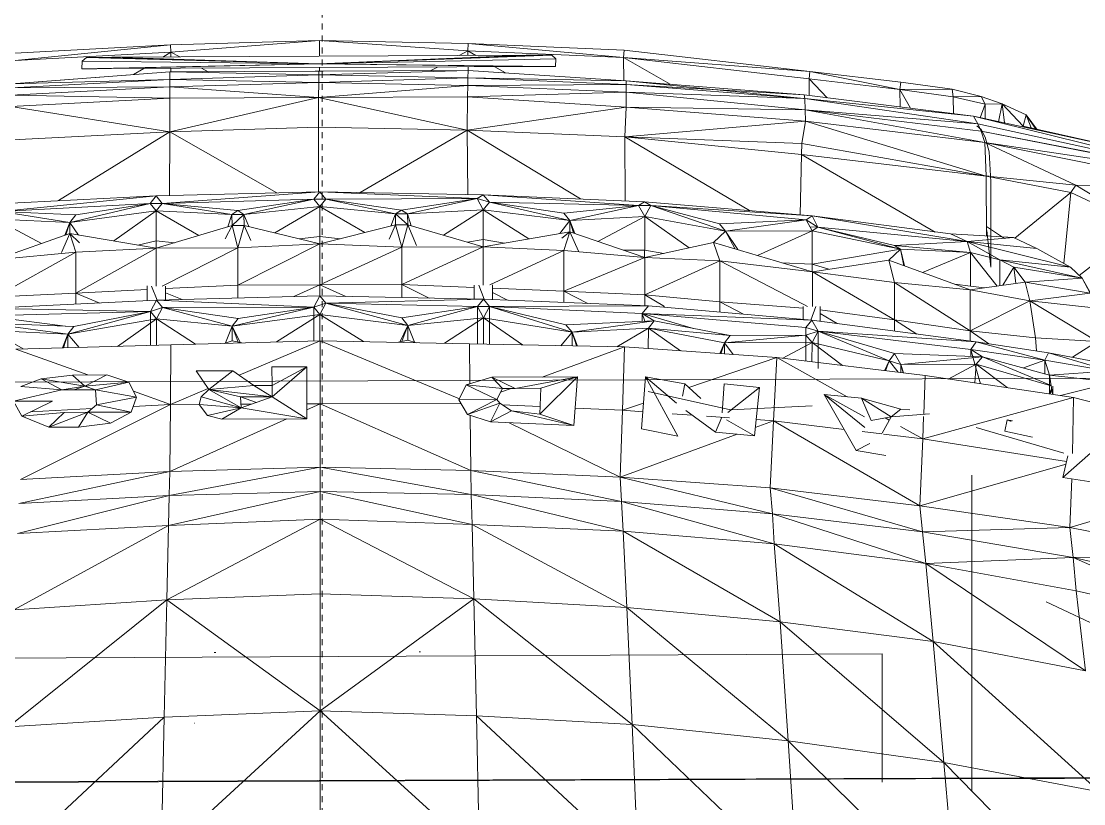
# Model space of a CAD drawing. Header units: inches. Extents: x -4450 to -273, y 9564 to 12971.
# Drawn here: x -4172.84 to -4150.84, y 11206.46 to 11222.66 of the extents above; entities that cross this region are included whole.
import ezdxf

# ---------------------------------------------------------------- set-up
doc = ezdxf.new("R2010")
doc.units = ezdxf.units.IN
doc.header["$MEASUREMENT"] = 0
doc.linetypes.add('Aligning Line 1_8_', pattern=[0.25, 0.125, -0.125])
for name, color, linetype, lineweight in [('0-1', 7, 'Continuous', 5), ('0-3', 7, 'Continuous', 9), ('A-GENM', 5, 'Continuous', 9), ('G-ANNO-SYMB-2', 147, 'Aligning Line 1_8_', 9)]:
    doc.layers.add(name, color=color, linetype=linetype, lineweight=lineweight)

# ---------------------------------------------------------------- blocks, each defined once
blk = doc.blocks.new('Land_Rover_Evoque_-_SUV_Car_Vehicle_Automobile_13067 - Land Rover EVOQUE_dwg-V9-FLOOR PLAN - ROOF')
at = {"layer": 'A-GENM'}
for p, q in [((-0.07666, 2.589), (-0.15858, 2.58469)), ((-0.07666, 2.589), (-0.15833, 2.58076)), ((-0.07666, 2.589), (0.00157, 2.59135)), ((-0.07666, 2.589), (-0.07653, 2.58509)), ((0.00157, 2.59135), (-0.07653, 2.58509)), ((0.00157, 2.59135), (0.07983, 2.5898)), ((0.00157, 2.59135), (0.00157, 2.58301)), ((0.00157, 2.59135), (0.07968, 2.58585)), ((0.07983, 2.5898), (0.07968, 2.58585)), ((0.07983, 2.5898), (0.16174, 2.58627)), ((0.07983, 2.5898), (0.1615, 2.58237)), ((0.16174, 2.58627), (0.1615, 2.58237)), ((0.16174, 2.58627), (0.25932, 2.57505)), ((-0.15833, 2.58076), (-0.07653, 2.58509)), ((-0.12089, 2.5824), (-0.1231, 2.58043)), ((-0.11524, 2.58242), (-0.12089, 2.5824)), ((0.0013, 2.57903), (-0.12089, 2.5824)), ((0.0013, 2.57903), (-0.12089, 2.5824)), ((-0.10751, 2.58246), (-0.11524, 2.58242)), ((0.0013, 2.57903), (-0.11524, 2.58242)), ((0.0013, 2.57903), (-0.11524, 2.58242)), ((0.11033, 2.58356), (-0.10751, 2.58246)), ((0.0013, 2.57903), (-0.10751, 2.58246)), ((0.0013, 2.57903), (-0.10751, 2.58246)), ((-0.0807, 2.58259), (-0.07653, 2.58509)), ((-0.07653, 2.58509), (-0.07654, 2.58261)), ((-0.07653, 2.58509), (-0.07181, 2.58264)), ((0.12369, 2.58361), (0.0013, 2.57903)), ((0.12369, 2.58361), (0.0013, 2.57903)), ((0.11807, 2.5836), (0.0013, 2.57903)), ((0.11807, 2.5836), (0.0013, 2.57903)), ((0.0013, 2.57903), (0.11033, 2.58356)), ((0.0013, 2.57903), (0.11033, 2.58356)), ((0.0013, 2.57903), (0.12589, 2.58166)), ((0.0013, 2.57903), (0.12589, 2.58166)), ((0.07502, 2.58338), (0.07968, 2.58585)), ((0.07968, 2.58585), (0.07969, 2.5834)), ((0.07968, 2.58585), (0.0838, 2.58342)), ((0.07968, 2.58585), (0.1615, 2.58237)), ((0.11807, 2.5836), (0.11033, 2.58356)), ((0.12369, 2.58361), (0.11807, 2.5836)), ((0.12369, 2.58361), (0.12589, 2.58166)), ((0.12589, 2.58166), (0.12573, 2.57766)), ((0.25932, 2.57505), (0.1615, 2.58237)), ((0.16161, 2.57019), (0.1615, 2.58237)), ((0.1615, 2.58237), (0.186, 2.56826)), ((0.1615, 2.58237), (0.25907, 2.57112)), ((-0.1231, 2.58043), (-0.12327, 2.57643)), ((0.0013, 2.57903), (-0.12327, 2.57643)), ((0.0013, 2.57903), (-0.12327, 2.57643)), ((-0.12327, 2.57643), (-0.12108, 2.57642)), ((0.0013, 2.57903), (-0.1231, 2.58043)), ((0.0013, 2.57903), (-0.1231, 2.58043)), ((0.0013, 2.57903), (-0.12108, 2.57642)), ((0.0013, 2.57903), (-0.12108, 2.57642)), ((-0.12108, 2.57642), (-0.11544, 2.57646)), ((0.0013, 2.57903), (-0.11544, 2.57646)), ((0.0013, 2.57903), (-0.11544, 2.57646)), ((-0.11544, 2.57646), (-0.10771, 2.57649)), ((0.0013, 2.57903), (-0.10771, 2.57649)), ((0.0013, 2.57903), (-0.10771, 2.57649)), ((-0.10771, 2.57649), (0.11012, 2.57756)), ((-0.09612, 2.57334), (-0.09074, 2.57657)), ((-0.07701, 2.57478), (0.00141, 2.57519)), ((-0.07701, 2.57478), (0.00134, 2.57514)), ((-0.07657, 2.57664), (-0.07657, 2.57479)), ((-0.06044, 2.57672), (-0.05693, 2.57489)), ((-0.00074, 2.57513), (0.00141, 2.57519)), ((0.07971, 2.57553), (0.00128, 2.57318)), ((0.00134, 2.57514), (0.00128, 2.57318)), ((0.0013, 2.57903), (0.11012, 2.57756)), ((0.0013, 2.57903), (0.11012, 2.57756)), ((0.0013, 2.57903), (0.11786, 2.57759)), ((0.0013, 2.57903), (0.11786, 2.57759)), ((0.0013, 2.57903), (0.12351, 2.57764)), ((0.0013, 2.57903), (0.12351, 2.57764)), ((0.00134, 2.57514), (0.07971, 2.57553)), ((0.07971, 2.57553), (0.00141, 2.57519)), ((0.00141, 2.57519), (0.00358, 2.57515)), ((0.00158, 2.57703), (0.00158, 2.57519)), ((0.06008, 2.57545), (0.06362, 2.57733)), ((0.07971, 2.57553), (0.07965, 2.57161)), ((0.07971, 2.57553), (0.16279, 2.57014)), ((0.07971, 2.57553), (0.16285, 2.57008)), ((0.07972, 2.57741), (0.07973, 2.57553)), ((0.09388, 2.57748), (0.09936, 2.57426)), ((0.11012, 2.57756), (0.11786, 2.57759)), ((0.11786, 2.57759), (0.12351, 2.57764)), ((0.12351, 2.57769), (0.12573, 2.57766)), ((0.12351, 2.57769), (0.12573, 2.57766)), ((0.12351, 2.57764), (0.12573, 2.57766)), ((0.25932, 2.57505), (0.25907, 2.57112)), ((0.25932, 2.57505), (0.30719, 2.5694)), ((0.25932, 2.57505), (0.30671, 2.5655)), ((-0.16033, 2.5665), (-0.07707, 2.57081)), ((-0.07701, 2.57478), (-0.16017, 2.5685)), ((-0.16017, 2.5685), (-0.07707, 2.57081)), ((-0.07701, 2.57478), (-0.15998, 2.56853)), ((-0.07707, 2.57081), (-0.07712, 2.56689)), ((-0.07701, 2.57478), (-0.07707, 2.57081)), ((-0.07707, 2.57081), (0.00128, 2.57318)), ((-0.07707, 2.57081), (0.00123, 2.56921)), ((-0.07701, 2.57478), (0.00128, 2.57318)), ((0.00128, 2.57318), (0.00123, 2.56921)), ((0.07965, 2.57161), (0.00123, 2.56921)), ((0.00128, 2.57318), (0.07965, 2.57161)), ((0.07965, 2.57161), (0.07959, 2.56763)), ((0.07965, 2.57161), (0.16285, 2.57008)), ((0.07965, 2.57161), (0.16292, 2.56809)), ((0.16279, 2.57014), (0.16021, 2.57025)), ((0.2562, 2.56081), (0.16279, 2.57014)), ((0.16285, 2.57008), (0.16279, 2.57014)), ((0.16285, 2.57008), (0.25637, 2.56273)), ((0.16285, 2.57008), (0.2562, 2.56081)), ((0.16285, 2.57008), (0.16292, 2.56809)), ((0.25907, 2.56239), (0.25907, 2.57112)), ((0.25907, 2.57112), (0.26851, 2.56119)), ((0.25907, 2.57112), (0.30671, 2.5655)), ((-0.1604, 2.56254), (-0.07712, 2.56689)), ((-0.16033, 2.5665), (-0.07712, 2.56689)), ((-0.07712, 2.56689), (0.00123, 2.56921)), ((-0.07712, 2.56097), (-0.07712, 2.56689)), ((0.00117, 2.56135), (-0.07712, 2.56689)), ((0.00117, 2.56135), (0.00123, 2.56921)), ((0.00117, 2.56135), (0.07959, 2.56763)), ((0.00123, 2.56921), (0.07959, 2.56763)), ((0.07948, 2.56174), (0.07959, 2.56763)), ((0.07948, 2.56174), (0.16285, 2.56414)), ((0.16292, 2.56809), (0.07959, 2.56763)), ((0.07959, 2.56763), (0.16285, 2.56414)), ((0.1628, 2.55628), (0.16285, 2.56414)), ((0.16292, 2.56809), (0.16285, 2.56414)), ((0.25681, 2.56073), (0.16285, 2.56414)), ((0.16285, 2.56414), (0.25701, 2.55486)), ((0.16292, 2.56809), (0.25637, 2.56273)), ((0.16292, 2.56809), (0.25581, 2.56081)), ((0.30719, 2.5694), (0.30671, 2.5655)), ((0.33419, 2.56566), (0.30671, 2.5655)), ((0.30681, 2.55635), (0.30671, 2.5655)), ((0.30671, 2.5655), (0.31234, 2.55565)), ((0.30671, 2.5655), (0.33468, 2.56172)), ((0.30719, 2.5694), (0.33419, 2.56566)), ((0.33419, 2.56566), (0.34941, 2.56179)), ((0.33419, 2.56566), (0.33468, 2.56172)), ((-0.16057, 2.55665), (-0.07712, 2.56097)), ((-0.07712, 2.56097), (-0.1604, 2.56254)), ((-0.07712, 2.56097), (0.00117, 2.56135)), ((-0.07712, 2.56097), (-0.07702, 2.54336)), ((0.00117, 2.56135), (-0.07702, 2.54336)), ((0.00117, 2.56135), (0.00116, 2.54569)), ((0.00117, 2.56135), (0.07948, 2.56174)), ((0.00117, 2.56135), (0.07933, 2.54413)), ((0.07948, 2.56174), (0.07933, 2.54413)), ((0.07948, 2.56174), (0.1628, 2.55628)), ((0.25637, 2.56273), (0.3455, 2.55145)), ((0.25637, 2.56273), (0.25681, 2.56073)), ((0.25681, 2.56073), (0.25701, 2.55486)), ((0.25681, 2.56073), (0.3455, 2.55145)), ((0.25681, 2.56073), (0.34764, 2.54751)), ((0.34941, 2.56179), (0.33468, 2.56172)), ((0.33488, 2.55279), (0.33468, 2.56172)), ((0.33468, 2.56172), (0.35162, 2.55789)), ((0.34941, 2.56179), (0.36049, 2.55798)), ((0.34941, 2.56179), (0.35162, 2.55789)), ((-0.16057, 2.55665), (-0.07702, 2.54336)), ((0.1628, 2.55628), (0.07933, 2.54413)), ((0.1628, 2.55628), (0.16218, 2.54067)), ((0.1628, 2.55628), (0.25719, 2.54894)), ((0.1628, 2.55628), (0.25701, 2.55486)), ((0.25719, 2.54894), (0.25701, 2.55486)), ((0.35146, 2.53769), (0.25701, 2.55486)), ((0.25701, 2.55486), (0.34764, 2.54751)), ((0.25701, 2.55486), (0.34955, 2.54358)), ((0.34896, 2.55071), (0.35162, 2.55789)), ((0.35162, 2.55789), (0.3515, 2.55016)), ((0.36049, 2.55798), (0.35162, 2.55789)), ((0.36049, 2.55798), (0.35859, 2.54863)), ((0.37305, 2.55218), (0.36049, 2.55798)), ((0.36049, 2.55798), (0.37157, 2.5463)), ((0.36049, 2.55798), (0.36176, 2.54795)), ((0.25719, 2.54894), (0.16218, 2.54067)), ((0.25719, 2.54894), (0.2552, 2.53718)), ((0.25719, 2.54894), (0.35146, 2.53769)), ((0.25719, 2.54894), (0.35217, 2.52006)), ((0.3455, 2.55145), (0.46676, 2.52537)), ((0.3455, 2.55145), (0.34764, 2.54751)), ((0.3455, 2.55145), (0.47494, 2.51953)), ((0.34764, 2.54751), (0.34955, 2.54358)), ((0.34764, 2.54751), (0.47494, 2.51953)), ((0.37305, 2.55218), (0.37157, 2.5463)), ((0.37909, 2.54423), (0.37305, 2.55218)), ((0.37305, 2.55218), (0.37828, 2.54478)), ((0.37305, 2.55218), (0.37581, 2.54534)), ((-0.15985, 2.53905), (-0.07702, 2.54336)), ((-0.13566, 2.50712), (-0.07702, 2.54336)), ((-0.07702, 2.54336), (-0.07726, 2.50976)), ((-0.07702, 2.54336), (0.00116, 2.54569)), ((-0.07702, 2.54336), (-0.02072, 2.51125)), ((0.00117, 2.5118), (0.00116, 2.54569)), ((0.00116, 2.54569), (0.07933, 2.54413)), ((0.023, 2.51143), (0.07933, 2.54413)), ((0.07933, 2.54413), (0.07963, 2.51034)), ((0.07933, 2.54413), (0.13878, 2.50802)), ((0.07933, 2.54413), (0.16218, 2.54067)), ((0.34954, 2.54448), (0.34726, 2.54644)), ((0.35159, 2.54053), (0.34954, 2.54448)), ((0.35146, 2.53769), (0.34955, 2.54358)), ((0.34955, 2.54358), (0.47494, 2.51953)), ((0.34955, 2.54358), (0.47207, 2.51951)), ((0.40898, 2.5378), (0.37157, 2.5463)), ((0.16229, 2.50703), (0.16218, 2.54067)), ((0.16218, 2.54067), (0.22771, 2.5019)), ((0.16218, 2.54067), (0.25496, 2.53132)), ((0.16218, 2.54067), (0.2552, 2.53718)), ((0.25496, 2.53132), (0.2552, 2.53718)), ((0.35217, 2.52006), (0.2552, 2.53718)), ((0.35146, 2.53769), (0.35217, 2.52006)), ((0.35146, 2.53769), (0.48072, 2.51167)), ((0.35146, 2.53769), (0.47207, 2.51951)), ((0.35146, 2.53769), (0.39929, 2.51525)), ((0.35361, 2.5327), (0.35159, 2.54053)), ((0.25429, 2.49963), (0.25496, 2.53132)), ((0.25496, 2.53132), (0.32534, 2.49064)), ((0.25496, 2.53132), (0.35217, 2.52006)), ((0.35462, 2.51703), (0.35361, 2.5327)), ((0.35219, 2.48856), (0.35217, 2.52006)), ((0.35217, 2.52006), (0.35368, 2.51991)), ((0.35217, 2.52006), (0.39658, 2.51133)), ((0.35444, 2.51983), (0.39929, 2.51525)), ((0.35462, 2.51703), (0.35461, 2.47208)), ((0.39929, 2.51525), (0.39658, 2.51133)), ((0.48072, 2.51167), (0.39929, 2.51525)), ((0.43442, 2.49387), (0.39929, 2.51525)), ((-0.08423, 2.50958), (-0.16908, 2.50535)), ((-0.16588, 2.50143), (-0.08423, 2.50958)), ((-0.08739, 2.50563), (-0.08423, 2.50958)), ((-0.08423, 2.50958), (0.00174, 2.51184)), ((-0.08109, 2.50564), (-0.08423, 2.50958)), ((-0.08109, 2.50564), (0.00174, 2.51184)), ((-0.00144, 2.50792), (0.00174, 2.51184)), ((0.00174, 2.51184), (0.08768, 2.51018)), ((0.00174, 2.51184), (0.00494, 2.50793)), ((0.00174, 2.51184), (0.08456, 2.50822)), ((0.00494, 2.50793), (0.08456, 2.50822)), ((0.08456, 2.50822), (0.04481, 2.5022)), ((0.08456, 2.50822), (0.04795, 2.50026)), ((0.08456, 2.50822), (0.08768, 2.51018)), ((0.08456, 2.50822), (0.09091, 2.5063)), ((0.08456, 2.50822), (0.08773, 2.50236)), ((0.08768, 2.51018), (0.17256, 2.50659)), ((0.08768, 2.51018), (0.09091, 2.5063)), ((0.08768, 2.51018), (0.16936, 2.50463)), ((0.36724, 2.48739), (0.39658, 2.51133)), ((0.39299, 2.47408), (0.39658, 2.51133)), ((0.43442, 2.49387), (0.39658, 2.51133)), ((-0.16588, 2.50143), (-0.08739, 2.50563)), ((-0.12964, 2.49571), (-0.08739, 2.50563)), ((-0.12648, 2.49961), (-0.08739, 2.50563)), ((-0.08739, 2.50563), (-0.08109, 2.50564)), ((-0.08739, 2.50563), (-0.0842, 2.50173)), ((-0.0842, 2.50173), (-0.08109, 2.50564)), ((-0.08109, 2.50564), (-0.00144, 2.50792)), ((-0.08109, 2.50564), (-0.04127, 2.5019)), ((-0.08109, 2.50564), (-0.0444, 2.4999)), ((-0.04127, 2.5019), (-0.00144, 2.50792)), ((-0.03811, 2.49992), (-0.00144, 2.50792)), ((-0.03811, 2.49992), (0.00176, 2.50399)), ((0.00176, 2.50399), (-0.02192, 2.49017)), ((-0.00144, 2.50792), (0.00494, 2.50793)), ((-0.00144, 2.50792), (0.00176, 2.50399)), ((0.00176, 2.50399), (0.00175, 2.48836)), ((0.00494, 2.50793), (0.00176, 2.50399)), ((0.04166, 2.50024), (0.00176, 2.50399)), ((0.00176, 2.50399), (0.02548, 2.49034)), ((0.00494, 2.50793), (0.04481, 2.5022)), ((0.00494, 2.50793), (0.04166, 2.50024)), ((0.09091, 2.5063), (0.08773, 2.50236)), ((0.09091, 2.5063), (0.13, 2.50055)), ((0.09091, 2.5063), (0.16936, 2.50463)), ((0.09091, 2.5063), (0.1332, 2.49666)), ((0.16936, 2.50463), (0.13, 2.50055)), ((0.16936, 2.50463), (0.1332, 2.49666)), ((0.16936, 2.50463), (0.17256, 2.50659)), ((0.16936, 2.50463), (0.17575, 2.50464)), ((0.16936, 2.50463), (0.17257, 2.49879)), ((0.17256, 2.50659), (0.26065, 2.49909)), ((0.17256, 2.50659), (0.17575, 2.50464)), ((0.17575, 2.50464), (0.17257, 2.49879)), ((0.17575, 2.50464), (0.21198, 2.495)), ((0.17575, 2.50464), (0.26065, 2.49909)), ((0.17575, 2.50464), (0.25748, 2.49713)), ((0.17575, 2.50464), (0.21504, 2.49108)), ((-0.16905, 2.49752), (-0.12964, 2.49571)), ((-0.16905, 2.49752), (-0.14445, 2.48462)), ((-0.16588, 2.50143), (-0.12648, 2.49961)), ((-0.16588, 2.50143), (-0.12964, 2.49571)), ((-0.12964, 2.49571), (-0.0842, 2.50173)), ((-0.12964, 2.49571), (-0.12648, 2.49961)), ((-0.0842, 2.50173), (-0.10649, 2.48592)), ((-0.0842, 2.50173), (-0.08421, 2.48609)), ((-0.0842, 2.50173), (-0.0444, 2.4999)), ((-0.0842, 2.50173), (-0.06177, 2.48885)), ((-0.0444, 2.4999), (-0.0466, 2.49339)), ((-0.0444, 2.4999), (-0.04127, 2.5019)), ((-0.0444, 2.4999), (-0.03811, 2.49992)), ((-0.0444, 2.4999), (-0.04437, 2.49406)), ((-0.03811, 2.49992), (-0.04437, 2.49406)), ((-0.04127, 2.5019), (-0.03811, 2.49992)), ((-0.03811, 2.49992), (-0.03805, 2.49406)), ((-0.03811, 2.49992), (-0.03556, 2.49346)), ((0.04166, 2.50024), (0.03909, 2.49373)), ((0.04481, 2.5022), (0.04166, 2.50024)), ((0.04795, 2.50026), (0.04166, 2.50024)), ((0.04166, 2.50024), (0.04166, 2.49437)), ((0.04166, 2.50024), (0.04801, 2.49442)), ((0.04795, 2.50026), (0.04481, 2.5022)), ((0.08773, 2.50236), (0.04795, 2.50026)), ((0.04795, 2.50026), (0.04801, 2.49442)), ((0.04795, 2.50026), (0.0499, 2.49386)), ((0.08773, 2.50236), (0.06674, 2.48894)), ((0.08773, 2.50236), (0.0877, 2.48671)), ((0.1332, 2.49666), (0.08773, 2.50236)), ((0.08773, 2.50236), (0.11162, 2.48699)), ((0.1332, 2.49666), (0.13, 2.50055)), ((0.17257, 2.49879), (0.1332, 2.49666)), ((0.17257, 2.49879), (0.14797, 2.48571)), ((0.17257, 2.49879), (0.21504, 2.49108)), ((0.17257, 2.49879), (0.19589, 2.48235)), ((0.17257, 2.49879), (0.17257, 2.48117)), ((0.25748, 2.49713), (0.21198, 2.495)), ((0.25748, 2.49713), (0.21504, 2.49108)), ((0.26065, 2.49909), (0.25748, 2.49713)), ((0.25748, 2.49713), (0.26067, 2.49128)), ((0.25748, 2.49713), (0.2636, 2.49324)), ((0.26065, 2.49909), (0.3333, 2.4896)), ((0.26065, 2.49909), (0.34213, 2.48572)), ((0.26065, 2.49909), (0.2636, 2.49324)), ((-0.12964, 2.49571), (-0.13226, 2.48891)), ((-0.12964, 2.49571), (-0.13167, 2.48912)), ((-0.12964, 2.49571), (-0.12964, 2.48983)), ((-0.12964, 2.49571), (-0.12501, 2.48905)), ((-0.04437, 2.49406), (-0.08416, 2.48216)), ((-0.0479, 2.48711), (-0.04437, 2.49406)), ((-0.04437, 2.49406), (-0.03805, 2.49406)), ((-0.04437, 2.49406), (-0.04125, 2.48233)), ((-0.03805, 2.49406), (-0.04125, 2.48233)), ((0.00181, 2.48444), (-0.03805, 2.49406)), ((-0.03805, 2.49406), (-0.03452, 2.48625)), ((0.04166, 2.49437), (0.00181, 2.48444)), ((0.04166, 2.49437), (0.03828, 2.48693)), ((0.04166, 2.49437), (0.04801, 2.49442)), ((0.04166, 2.49437), (0.04484, 2.48264)), ((0.04801, 2.49442), (0.04484, 2.48264)), ((0.04801, 2.49442), (0.08775, 2.48279)), ((0.04801, 2.49442), (0.0527, 2.48351)), ((0.1332, 2.49666), (0.1279, 2.48986)), ((0.1332, 2.49666), (0.13322, 2.4908)), ((0.1332, 2.49666), (0.13521, 2.49011)), ((0.1332, 2.49666), (0.13579, 2.48991)), ((0.21504, 2.49108), (0.21198, 2.495)), ((0.26067, 2.49128), (0.21504, 2.49108)), ((0.26067, 2.49128), (0.23182, 2.47836)), ((0.2636, 2.49324), (0.25953, 2.49338)), ((0.2636, 2.49324), (0.26067, 2.49128)), ((0.30707, 2.48165), (0.26067, 2.49128)), ((0.26067, 2.49128), (0.26067, 2.47369)), ((0.30386, 2.48361), (0.2636, 2.49324)), ((0.30707, 2.48165), (0.2636, 2.49324)), ((0.34213, 2.48572), (0.2636, 2.49324)), ((0.36169, 2.48717), (0.35227, 2.49362)), ((0.35461, 2.47208), (0.3525, 2.49145)), ((0.43442, 2.49387), (0.40103, 2.4678)), ((-0.12964, 2.48983), (-0.16901, 2.47599)), ((-0.13404, 2.47981), (-0.12964, 2.48983)), ((-0.12964, 2.48983), (-0.12457, 2.48498)), ((-0.12964, 2.48983), (-0.08416, 2.48216)), ((-0.12964, 2.48983), (-0.12644, 2.48006)), ((-0.09385, 2.48379), (-0.08421, 2.48609)), ((-0.08425, 2.48609), (-0.08425, 2.48215)), ((-0.07461, 2.48501), (-0.08421, 2.48609)), ((-0.00906, 2.48706), (0.00175, 2.48836)), ((0.00172, 2.48836), (0.00172, 2.48443)), ((0.01265, 2.48714), (0.00175, 2.48836)), ((0.07939, 2.48524), (0.0877, 2.48671)), ((0.08767, 2.48671), (0.08767, 2.48279)), ((0.09896, 2.48477), (0.0877, 2.48671)), ((0.13322, 2.4908), (0.08775, 2.48279)), ((0.13322, 2.4908), (0.129, 2.48741)), ((0.13322, 2.4908), (0.13003, 2.48098)), ((0.13322, 2.4908), (0.17261, 2.47722)), ((0.13322, 2.4908), (0.13771, 2.48054)), ((0.21504, 2.49108), (0.20882, 2.4852)), ((0.21504, 2.49108), (0.21996, 2.48189)), ((0.21504, 2.49108), (0.2215, 2.48143)), ((0.34213, 2.48572), (0.30386, 2.48361)), ((0.3333, 2.4896), (0.36641, 2.48778)), ((0.34213, 2.48572), (0.3333, 2.4896)), ((0.34213, 2.48572), (0.36641, 2.48778)), ((0.34387, 2.47984), (0.34213, 2.48572)), ((0.35933, 2.47598), (0.34213, 2.48572)), ((0.34213, 2.48572), (0.39639, 2.47221)), ((0.34213, 2.48572), (0.3787, 2.48194)), ((0.36641, 2.48778), (0.3787, 2.48194)), ((-0.08416, 2.48216), (-0.12644, 2.45853)), ((-0.08416, 2.48216), (-0.12644, 2.48006)), ((-0.08416, 2.48216), (-0.08417, 2.46217)), ((-0.08416, 2.48216), (-0.04125, 2.48233)), ((-0.08114, 2.46219), (-0.04125, 2.48233)), ((0.00181, 2.48444), (-0.04125, 2.46277)), ((0.00181, 2.48444), (-0.04125, 2.48233)), ((-0.04125, 2.46277), (-0.04125, 2.48233)), ((0.04484, 2.48264), (0.00181, 2.48444)), ((0.00181, 2.48444), (0.00181, 2.46292)), ((0.04484, 2.48264), (0.00181, 2.46292)), ((0.04484, 2.48264), (0.08775, 2.48279)), ((0.08775, 2.48279), (0.04484, 2.4631)), ((0.04484, 2.48264), (0.04484, 2.4631)), ((0.08775, 2.48279), (0.13003, 2.48098)), ((0.08775, 2.48279), (0.08775, 2.46279)), ((0.13003, 2.48098), (0.09118, 2.4629)), ((0.13003, 2.48098), (0.17261, 2.47722)), ((0.13003, 2.48098), (0.13004, 2.45951)), ((0.16127, 2.48113), (0.17257, 2.48117)), ((0.17253, 2.48117), (0.17252, 2.47722)), ((0.18262, 2.47943), (0.17257, 2.48117)), ((0.17261, 2.47722), (0.20882, 2.4852)), ((0.26072, 2.46977), (0.20882, 2.4852)), ((0.212, 2.47543), (0.20882, 2.4852)), ((0.30707, 2.48165), (0.26067, 2.47369)), ((0.30094, 2.47576), (0.30707, 2.48165)), ((0.30707, 2.48165), (0.30386, 2.48361)), ((0.34387, 2.47984), (0.30386, 2.48361)), ((0.30707, 2.48165), (0.34387, 2.47984)), ((0.30707, 2.48165), (0.30882, 2.47291)), ((0.30707, 2.48165), (0.30916, 2.47279)), ((0.39639, 2.47221), (0.3787, 2.48194)), ((-0.16901, 2.45643), (-0.12644, 2.48006)), ((-0.16901, 2.47599), (-0.12644, 2.48006)), ((-0.12644, 2.45853), (-0.12644, 2.48006)), ((0.17261, 2.47722), (0.13004, 2.45951)), ((0.17261, 2.47722), (0.17261, 2.45769)), ((0.17261, 2.47722), (0.212, 2.47543)), ((0.17261, 2.45769), (0.212, 2.47543)), ((0.212, 2.47543), (0.212, 2.45392)), ((0.212, 2.47543), (0.25581, 2.45275)), ((0.212, 2.47543), (0.26072, 2.46977)), ((0.24476, 2.47451), (0.26067, 2.47369)), ((0.26072, 2.46977), (0.30094, 2.47576)), ((0.30094, 2.47576), (0.34366, 2.46029)), ((0.3039, 2.46404), (0.30094, 2.47576)), ((0.34387, 2.47984), (0.31868, 2.46934)), ((0.34387, 2.47984), (0.34386, 2.46226)), ((0.34387, 2.47984), (0.35933, 2.47598)), ((0.34387, 2.47984), (0.35781, 2.46226)), ((0.35933, 2.47598), (0.35932, 2.46247)), ((0.35933, 2.47598), (0.3667, 2.47209)), ((0.35933, 2.47598), (0.40254, 2.46636)), ((0.35933, 2.47598), (0.39639, 2.47221)), ((0.26063, 2.47369), (0.26063, 2.4698)), ((0.26931, 2.47105), (0.26067, 2.47369)), ((0.26072, 2.45149), (0.26072, 2.46977)), ((0.26072, 2.46977), (0.30391, 2.4445)), ((0.26072, 2.46977), (0.3039, 2.46404)), ((0.3667, 2.47209), (0.36078, 2.46267)), ((0.37263, 2.46432), (0.3667, 2.47209)), ((0.3667, 2.47209), (0.36776, 2.46364)), ((0.3667, 2.47209), (0.40254, 2.46636)), ((0.40254, 2.46636), (0.39639, 2.47221)), ((0.30391, 2.4445), (0.3039, 2.46404)), ((0.34366, 2.43876), (0.3039, 2.46404)), ((0.3039, 2.46404), (0.34366, 2.46029)), ((0.34366, 2.46029), (0.37263, 2.46432)), ((0.37263, 2.46432), (0.40254, 2.46636)), ((0.37506, 2.45451), (0.37263, 2.46432)), ((0.37263, 2.46432), (0.40672, 2.45856)), ((0.41675, 2.44099), (0.40254, 2.46636)), ((0.40672, 2.45856), (0.40254, 2.46636)), ((-0.12644, 2.45853), (-0.16901, 2.45643)), ((-0.12644, 2.45853), (-0.08901, 2.46042)), ((-0.12644, 2.45853), (-0.11382, 2.45332)), ((-0.12644, 2.45853), (-0.12644, 2.45271)), ((-0.089, 2.45453), (-0.08901, 2.46227)), ((-0.08378, 2.45477), (-0.08662, 2.46222)), ((-0.07931, 2.4609), (-0.04125, 2.46277)), ((-0.07931, 2.45489), (-0.07931, 2.46213)), ((-0.07931, 2.45869), (-0.07055, 2.45512)), ((0.00181, 2.46292), (-0.04125, 2.46277)), ((-0.04125, 2.46277), (-0.04124, 2.4559)), ((0.00181, 2.46292), (-0.01182, 2.45668)), ((0.00181, 2.46292), (0.0018, 2.45705)), ((0.00181, 2.46292), (0.04484, 2.4631)), ((0.00181, 2.46292), (0.01542, 2.45679)), ((0.04484, 2.4631), (0.08291, 2.4615)), ((0.04484, 2.4631), (0.04484, 2.45623)), ((0.04484, 2.4631), (0.0592, 2.45595)), ((0.08292, 2.4555), (0.08291, 2.46265)), ((0.08815, 2.4554), (0.08534, 2.46272)), ((0.09261, 2.46294), (0.09262, 2.45521)), ((0.09261, 2.4611), (0.13004, 2.45951)), ((0.09261, 2.45885), (0.10046, 2.45489)), ((0.13004, 2.45951), (0.17261, 2.45769)), ((0.13004, 2.45951), (0.13004, 2.45366)), ((0.13004, 2.45951), (0.14272, 2.45314)), ((0.33563, 2.4632), (0.34386, 2.46226)), ((0.34366, 2.43876), (0.34366, 2.46029)), ((0.37506, 2.45451), (0.34366, 2.46029)), ((0.35127, 2.46135), (0.34386, 2.46226)), ((0.37506, 2.45451), (0.40672, 2.45856)), ((-0.08413, 2.45476), (-0.1708, 2.45056)), ((-0.0873, 2.44887), (-0.08413, 2.45476)), ((0.00185, 2.45705), (-0.08413, 2.45476)), ((-0.08097, 2.45089), (-0.08413, 2.45476)), ((-0.00131, 2.45117), (-0.08413, 2.45476)), ((-0.00131, 2.45117), (0.00185, 2.45705)), ((-0.00131, 2.45117), (0.00504, 2.45317)), ((0.0878, 2.45541), (0.00185, 2.45705)), ((0.00504, 2.45317), (0.00185, 2.45705)), ((0.00504, 2.45317), (0.00188, 2.44728)), ((0.00504, 2.45317), (0.0878, 2.45541)), ((0.00504, 2.45317), (0.0449, 2.44547)), ((0.00504, 2.45317), (0.0847, 2.45149)), ((0.00504, 2.45317), (0.04802, 2.44154)), ((0.0847, 2.45149), (0.0878, 2.45541)), ((0.17451, 2.45182), (0.0878, 2.45541)), ((0.091, 2.4515), (0.0878, 2.45541)), ((0.17261, 2.45769), (0.212, 2.45392)), ((0.17261, 2.45769), (0.17261, 2.4519)), ((0.17261, 2.45769), (0.18308, 2.45149)), ((0.212, 2.45392), (0.25581, 2.45059)), ((0.212, 2.45392), (0.212, 2.44855)), ((0.212, 2.45392), (0.22447, 2.44746)), ((0.25582, 2.45275), (0.25826, 2.45149)), ((0.34366, 2.43876), (0.37506, 2.45451)), ((0.37801, 2.43496), (0.37506, 2.45451)), ((0.37506, 2.45451), (0.4087, 2.45074)), ((0.37506, 2.45451), (0.41041, 2.43316)), ((-0.17388, 2.4466), (-0.0873, 2.44887)), ((-0.17388, 2.4466), (-0.13206, 2.4411)), ((-0.0873, 2.44887), (-0.1708, 2.45056)), ((-0.0873, 2.44887), (-0.13065, 2.43702)), ((-0.0873, 2.44887), (-0.12747, 2.44092)), ((-0.08097, 2.45089), (-0.0873, 2.44887)), ((-0.08729, 2.43128), (-0.0873, 2.44887)), ((-0.0873, 2.44887), (-0.08409, 2.445)), ((-0.08097, 2.45089), (-0.08409, 2.445)), ((-0.08097, 2.45089), (-0.00131, 2.45117)), ((-0.08097, 2.45089), (-0.04113, 2.44516)), ((-0.08097, 2.45089), (-0.04425, 2.4412)), ((-0.04425, 2.4412), (-0.00131, 2.45117)), ((-0.04425, 2.4412), (0.00188, 2.44728)), ((-0.00131, 2.45117), (-0.04113, 2.44516)), ((-0.02101, 2.43288), (0.00188, 2.44728)), ((-0.00133, 2.43354), (-0.00131, 2.45117)), ((-0.00131, 2.45117), (0.00188, 2.44728)), ((0.00188, 2.44728), (0.00186, 2.43353)), ((0.04802, 2.44154), (0.00188, 2.44728)), ((0.0248, 2.43305), (0.00188, 2.44728)), ((0.0847, 2.45149), (0.0449, 2.44547)), ((0.0847, 2.45149), (0.04802, 2.44154)), ((0.08468, 2.45149), (0.0847, 2.45149)), ((0.0847, 2.45149), (0.08469, 2.43195)), ((0.091, 2.4515), (0.0847, 2.45149)), ((0.0847, 2.45149), (0.08783, 2.44561)), ((0.091, 2.4515), (0.08783, 2.44561)), ((0.091, 2.4515), (0.17451, 2.45182)), ((0.091, 2.4515), (0.091, 2.43195)), ((0.091, 2.4515), (0.13121, 2.44187)), ((0.09104, 2.45149), (0.091, 2.4515)), ((0.17131, 2.44788), (0.091, 2.4515)), ((0.091, 2.4515), (0.091, 2.45149)), ((0.091, 2.4515), (0.1344, 2.43797)), ((0.091, 2.4515), (0.09102, 2.45149)), ((0.17131, 2.44788), (0.17451, 2.45182)), ((0.17131, 2.44369), (0.17131, 2.44788)), ((0.17131, 2.44788), (0.17263, 2.44375)), ((0.17131, 2.44369), (0.17131, 2.44788)), ((0.17131, 2.44788), (0.17758, 2.44398)), ((0.17131, 2.44788), (0.19831, 2.44001)), ((0.17131, 2.44788), (0.25732, 2.44039)), ((0.17131, 2.44788), (0.26051, 2.44431)), ((0.17451, 2.45182), (0.26051, 2.44431)), ((0.25582, 2.45149), (0.25582, 2.44472)), ((0.26256, 2.45149), (0.26001, 2.44433)), ((0.26489, 2.45149), (0.26489, 2.44373)), ((0.26489, 2.44966), (0.30391, 2.4445)), ((0.26489, 2.44777), (0.2738, 2.44255)), ((-0.17386, 2.44273), (-0.12747, 2.44092)), ((-0.17386, 2.44273), (-0.13065, 2.43702)), ((-0.13065, 2.43702), (-0.08409, 2.445)), ((-0.10456, 2.43054), (-0.08409, 2.445)), ((-0.08409, 2.445), (-0.08414, 2.43111)), ((-0.06361, 2.43168), (-0.08409, 2.445)), ((-0.04425, 2.4412), (-0.08409, 2.445)), ((-0.04775, 2.43235), (-0.04425, 2.4412)), ((-0.04425, 2.4412), (-0.04113, 2.44516)), ((-0.04423, 2.4334), (-0.04425, 2.4412)), ((-0.04425, 2.4412), (-0.04117, 2.43276)), ((-0.04425, 2.4412), (-0.04003, 2.43252)), ((0.04802, 2.44154), (0.04377, 2.43282)), ((0.04802, 2.44154), (0.0449, 2.44547)), ((0.04802, 2.44154), (0.04493, 2.43307)), ((0.04802, 2.44154), (0.08783, 2.44561)), ((0.05149, 2.43274), (0.04802, 2.44154)), ((0.04802, 2.44154), (0.04805, 2.43374)), ((0.06737, 2.43216), (0.08783, 2.44561)), ((0.1344, 2.43797), (0.08783, 2.44561)), ((0.10827, 2.43132), (0.08783, 2.44561)), ((0.08783, 2.44561), (0.08786, 2.43173)), ((0.17758, 2.44398), (0.13121, 2.44187)), ((0.1344, 2.43797), (0.13121, 2.44187)), ((0.17758, 2.44398), (0.1344, 2.43797)), ((0.17758, 2.44398), (0.17452, 2.44008)), ((0.17758, 2.44398), (0.2176, 2.43632)), ((0.25732, 2.44039), (0.26051, 2.44431)), ((0.34689, 2.43288), (0.26051, 2.44431)), ((0.26372, 2.43845), (0.26051, 2.44431)), ((0.30391, 2.4445), (0.3039, 2.43857)), ((0.30391, 2.4445), (0.31567, 2.43701)), ((0.30391, 2.4445), (0.34366, 2.43876)), ((-0.13065, 2.43702), (-0.17078, 2.43882)), ((-0.15425, 2.42916), (-0.17078, 2.43882)), ((-0.13065, 2.43702), (-0.13349, 2.42974)), ((-0.13065, 2.43702), (-0.13297, 2.42975)), ((-0.13065, 2.43702), (-0.12747, 2.44092)), ((-0.13065, 2.43702), (-0.13064, 2.42982)), ((-0.13065, 2.43702), (-0.1247, 2.42998)), ((0.1344, 2.43797), (0.12846, 2.43091)), ((0.1344, 2.43797), (0.17452, 2.44008)), ((0.1344, 2.43797), (0.13443, 2.43079)), ((0.1344, 2.43797), (0.13671, 2.43074)), ((0.1344, 2.43797), (0.13723, 2.43073)), ((0.15801, 2.43031), (0.17452, 2.44008)), ((0.17452, 2.44008), (0.17444, 2.42936)), ((0.21454, 2.4324), (0.17452, 2.44008)), ((0.19133, 2.42818), (0.17452, 2.44008)), ((0.2176, 2.43632), (0.17452, 2.44008)), ((0.25734, 2.43645), (0.21454, 2.4324)), ((0.21454, 2.4324), (0.2176, 2.43632)), ((0.25734, 2.43645), (0.2176, 2.43632)), ((0.25731, 2.4228), (0.25734, 2.43645)), ((0.25732, 2.44039), (0.26372, 2.43845)), ((0.25732, 2.44039), (0.25734, 2.43645)), ((0.26372, 2.43845), (0.25734, 2.43645)), ((0.25734, 2.43645), (0.26054, 2.43257)), ((0.26372, 2.43845), (0.26054, 2.43257)), ((0.26372, 2.43845), (0.2637, 2.4189)), ((0.26372, 2.43845), (0.30398, 2.42687)), ((0.34396, 2.42896), (0.26372, 2.43845)), ((0.26372, 2.43845), (0.30104, 2.42293)), ((0.26372, 2.43845), (0.34689, 2.43288)), ((0.34365, 2.43331), (0.34366, 2.43876)), ((0.34366, 2.43876), (0.35344, 2.4319)), ((0.34366, 2.43876), (0.37801, 2.43496)), ((-0.07652, 2.43132), (-0.15808, 2.42906)), ((-0.15808, 2.42906), (-0.07652, 2.43132)), ((-0.07678, 2.40003), (-0.07652, 2.43132)), ((0.00194, 2.43353), (-0.07652, 2.43132)), ((-0.07652, 2.43132), (0.00194, 2.43353)), ((-0.04423, 2.4334), (-0.04857, 2.43211)), ((-0.04423, 2.4334), (-0.03927, 2.43237)), ((-0.04067, 2.4154), (0.00194, 2.43353)), ((0.08042, 2.43188), (0.00194, 2.43353)), ((0.07515, 2.40293), (0.00194, 2.43353)), ((0.00199, 2.40029), (0.00194, 2.43353)), ((0.00194, 2.43353), (0.08042, 2.43188)), ((0.04805, 2.43374), (0.04307, 2.43267)), ((0.04805, 2.43374), (0.0524, 2.43247)), ((0.16195, 2.43023), (0.08042, 2.43188)), ((0.08065, 2.41092), (0.08042, 2.43188)), ((0.08042, 2.43188), (0.16195, 2.43023)), ((0.11865, 2.41441), (0.16195, 2.43023)), ((0.1609, 2.39698), (0.16195, 2.43023)), ((0.2421, 2.42465), (0.16195, 2.43023)), ((0.16195, 2.43023), (0.2421, 2.42465)), ((0.21454, 2.4324), (0.21201, 2.42674)), ((0.21268, 2.4267), (0.21454, 2.4324)), ((0.21454, 2.4324), (0.26054, 2.43257)), ((0.21455, 2.42657), (0.21454, 2.4324)), ((0.21454, 2.4324), (0.21913, 2.42625)), ((0.24515, 2.42428), (0.26054, 2.43257)), ((0.26054, 2.43257), (0.26053, 2.42241)), ((0.30104, 2.42293), (0.26054, 2.43257)), ((0.27651, 2.42047), (0.26054, 2.43257)), ((0.34396, 2.42896), (0.34689, 2.43288)), ((0.38492, 2.42719), (0.34689, 2.43288)), ((0.38299, 2.42325), (0.34689, 2.43288)), ((0.37856, 2.42814), (0.37801, 2.43496)), ((0.37801, 2.43496), (0.41041, 2.43316)), ((0.39742, 2.42483), (0.41041, 2.43316)), ((-0.1201, 2.4155), (-0.15808, 2.42906)), ((0.19586, 2.40889), (0.2421, 2.42465)), ((0.24031, 2.39141), (0.2421, 2.42465)), ((0.32001, 2.41517), (0.2421, 2.42465)), ((0.27907, 2.40404), (0.2421, 2.42465)), ((0.2421, 2.42465), (0.32001, 2.41517)), ((0.30104, 2.42293), (0.30398, 2.42687)), ((0.3501, 2.42509), (0.30398, 2.42687)), ((0.30717, 2.42099), (0.30398, 2.42687)), ((0.3501, 2.42509), (0.30717, 2.42099)), ((0.34396, 2.42533), (0.34396, 2.42896)), ((0.34396, 2.42896), (0.3501, 2.42509)), ((0.34396, 2.42896), (0.34619, 2.42115)), ((0.34396, 2.42896), (0.38299, 2.42325)), ((0.3501, 2.42509), (0.34692, 2.42115)), ((0.3501, 2.42509), (0.38545, 2.41543)), ((0.3501, 2.42509), (0.38626, 2.40996)), ((0.38492, 2.42719), (0.38299, 2.42325)), ((0.38492, 2.42719), (0.4156, 2.4214)), ((0.38492, 2.42719), (0.41709, 2.41752)), ((-0.00503, 2.41982), (-0.02343, 2.41975)), ((-0.02343, 2.41975), (-0.02333, 2.40999)), ((-0.00503, 2.41982), (-0.02333, 2.40999)), ((-0.00503, 2.41982), (-0.02323, 2.4041)), ((-0.00503, 2.41982), (-0.00496, 2.39245)), ((0.30104, 2.42293), (0.29869, 2.41777)), ((0.29914, 2.41771), (0.30104, 2.42293)), ((0.30717, 2.42099), (0.30104, 2.42293)), ((0.3058, 2.4169), (0.30104, 2.42293)), ((0.30717, 2.42099), (0.34692, 2.42115)), ((0.30717, 2.42099), (0.30718, 2.41673)), ((0.30717, 2.42099), (0.30843, 2.41658)), ((0.30717, 2.42099), (0.30872, 2.41655)), ((0.33218, 2.41339), (0.34692, 2.42115)), ((0.34692, 2.42115), (0.34623, 2.41132)), ((0.34638, 2.4205), (0.34912, 2.4109)), ((0.38628, 2.40983), (0.34692, 2.42115)), ((0.36316, 2.40884), (0.34692, 2.42115)), ((0.3717, 2.41919), (0.38299, 2.42325)), ((0.38299, 2.42325), (0.38298, 2.41611)), ((0.38299, 2.42325), (0.38545, 2.41543)), ((0.38299, 2.42325), (0.41709, 2.41752)), ((-0.44708, 2.41074), (0.44898, 2.41403)), ((-0.14466, 2.41347), (-0.15547, 2.40948)), ((-0.12823, 2.41546), (-0.14466, 2.41347)), ((-0.12183, 2.40963), (-0.14466, 2.41347)), ((-0.14466, 2.41347), (-0.13385, 2.40762)), ((-0.11011, 2.41554), (-0.12823, 2.41546)), ((-0.12823, 2.41546), (-0.12183, 2.40963)), ((-0.11011, 2.41554), (-0.12183, 2.40963)), ((-0.11011, 2.41554), (-0.0987, 2.41165)), ((-0.04396, 2.41771), (-0.06319, 2.41767)), ((-0.05658, 2.40789), (-0.06319, 2.41767)), ((-0.05658, 2.40789), (-0.04396, 2.41771)), ((-0.03288, 2.40994), (-0.04396, 2.41771)), ((0.09221, 2.41431), (0.07874, 2.41037)), ((0.13719, 2.41449), (0.09221, 2.41431)), ((0.09776, 2.40845), (0.09221, 2.41431)), ((0.10444, 2.40848), (0.09221, 2.41431)), ((0.13719, 2.41449), (0.10444, 2.40848)), ((0.1174, 2.39484), (0.13719, 2.41449)), ((0.11806, 2.40856), (0.13719, 2.41449)), ((0.13528, 2.38903), (0.13719, 2.41449)), ((0.17098, 2.38721), (0.17302, 2.41461)), ((0.17302, 2.41461), (0.19377, 2.41078)), ((0.17302, 2.41461), (0.19, 2.38339)), ((0.17302, 2.41461), (0.18929, 2.40068)), ((0.31928, 2.39489), (0.32001, 2.41517)), ((0.39803, 2.40371), (0.32001, 2.41517)), ((0.32001, 2.41517), (0.39803, 2.40371)), ((0.38545, 2.41543), (0.38544, 2.40556)), ((0.38545, 2.41543), (0.41709, 2.41752)), ((0.38545, 2.41543), (0.38694, 2.40534)), ((0.38545, 2.41543), (0.41882, 2.41165)), ((-0.13385, 2.40762), (-0.15925, 2.40167)), ((-0.13385, 2.40762), (-0.15547, 2.40948)), ((-0.12183, 2.40963), (-0.13385, 2.40762)), ((-0.13385, 2.40762), (-0.12761, 2.40764)), ((-0.12183, 2.40963), (-0.12761, 2.40764)), ((-0.11606, 2.40769), (-0.12761, 2.40764)), ((-0.12183, 2.40963), (-0.0987, 2.41165)), ((-0.12183, 2.40963), (-0.11606, 2.40769)), ((-0.0987, 2.41165), (-0.11606, 2.40769)), ((-0.11606, 2.40769), (-0.11562, 2.39986)), ((-0.11606, 2.40769), (-0.09452, 2.40385)), ((-0.0987, 2.41165), (-0.09452, 2.40385)), ((-0.07678, 2.40003), (-0.05696, 2.40846)), ((-0.06059, 2.40397), (-0.05658, 2.40789)), ((-0.03288, 2.40994), (-0.05658, 2.40789)), ((-0.02323, 2.4041), (-0.05658, 2.40789)), ((-0.03962, 2.39818), (-0.05658, 2.40789)), ((-0.05658, 2.40789), (-0.03992, 2.40404)), ((-0.02333, 2.40999), (-0.03288, 2.40994)), ((-0.02323, 2.4041), (-0.03288, 2.40994)), ((-0.02333, 2.40999), (-0.02323, 2.4041)), ((0.07874, 2.41037), (0.07494, 2.40251)), ((0.09487, 2.40258), (0.07874, 2.41037)), ((0.09776, 2.40845), (0.07874, 2.41037)), ((0.09487, 2.40258), (0.09776, 2.40845)), ((0.09676, 2.40642), (0.10239, 2.40847)), ((0.09776, 2.40845), (0.10444, 2.40848)), ((0.11806, 2.40856), (0.10444, 2.40848)), ((0.11806, 2.40856), (0.1174, 2.39484)), ((0.19238, 2.40444), (0.19377, 2.41078)), ((0.20214, 2.40321), (0.19377, 2.41078)), ((0.21439, 2.41084), (0.21334, 2.39565)), ((0.21439, 2.41084), (0.2329, 2.40896)), ((0.21633, 2.39577), (0.2329, 2.40896)), ((0.2329, 2.40896), (0.23025, 2.38353)), ((0.38651, 2.40824), (0.38518, 2.4056)), ((0.38576, 2.40552), (0.38657, 2.40784)), ((0.38718, 2.40531), (0.38718, 2.40957)), ((0.39123, 2.40471), (0.41882, 2.41165)), ((-0.09452, 2.40385), (-0.11562, 2.39986)), ((-0.09452, 2.40385), (-0.09739, 2.39602)), ((-0.07678, 2.40003), (-0.09618, 2.40695)), ((-0.06169, 2.40004), (-0.06059, 2.40397)), ((-0.03962, 2.39818), (-0.06059, 2.40397)), ((-0.02323, 2.4041), (-0.03992, 2.40404)), ((-0.03962, 2.39818), (-0.03992, 2.40404)), ((-0.03992, 2.40404), (-0.03147, 2.40112)), ((-0.02323, 2.4041), (-0.03962, 2.39818)), ((-0.02323, 2.4041), (-0.00496, 2.39245)), ((0.09487, 2.40258), (0.07494, 2.40251)), ((0.07494, 2.40251), (0.0795, 2.39472)), ((0.09487, 2.40258), (0.0795, 2.39472)), ((0.09635, 2.40061), (0.09487, 2.40258)), ((0.17441, 2.40685), (0.21763, 2.3972)), ((0.26702, 2.4052), (0.28374, 2.3759)), ((0.26702, 2.4052), (0.28664, 2.40331)), ((0.26702, 2.4052), (0.28834, 2.38786)), ((0.26702, 2.4052), (0.28812, 2.39351)), ((0.28664, 2.40331), (0.30727, 2.39752)), ((0.28664, 2.40331), (0.29156, 2.39161)), ((0.28664, 2.40331), (0.30212, 2.39357)), ((0.31882, 2.38188), (0.39803, 2.40371)), ((0.39745, 2.37431), (0.39803, 2.40371)), ((0.45669, 2.38832), (0.39803, 2.40371)), ((0.39803, 2.40371), (0.45669, 2.38832)), ((-0.15925, 2.40167), (-0.13877, 2.40172)), ((-0.15925, 2.40167), (-0.15495, 2.39386)), ((-0.15565, 2.36059), (-0.07678, 2.40003)), ((-0.13877, 2.40172), (-0.15495, 2.39386)), ((-0.15023, 2.39615), (-0.11797, 2.39785)), ((-0.11562, 2.39986), (-0.12024, 2.39591)), ((-0.11562, 2.39986), (-0.09739, 2.39602)), ((-0.0963, 2.399), (-0.07678, 2.40003)), ((-0.07706, 2.36479), (-0.07678, 2.40003)), ((-0.07678, 2.40003), (-0.06169, 2.40008)), ((-0.05721, 2.3942), (-0.06169, 2.40004)), ((-0.03962, 2.39818), (-0.06169, 2.40004)), ((-0.03962, 2.39818), (-0.05721, 2.3942)), ((-0.03962, 2.39818), (-0.04974, 2.39227)), ((-0.03972, 2.40015), (-0.03411, 2.40017)), ((-0.00496, 2.39245), (-0.03962, 2.39818)), ((-0.00498, 2.40027), (0.00199, 2.40029)), ((-0.00497, 2.39717), (0.00199, 2.40029)), ((0.07608, 2.40056), (0.00199, 2.40029)), ((0.08112, 2.36539), (0.00199, 2.40029)), ((0.00199, 2.40029), (0.00203, 2.36703)), ((0.09635, 2.40061), (0.0795, 2.39472)), ((0.09635, 2.40061), (0.09153, 2.39084)), ((0.1025, 2.39673), (0.09153, 2.39084)), ((0.1025, 2.39673), (0.09635, 2.40061)), ((0.09761, 2.39982), (0.1176, 2.39892)), ((0.1174, 2.39484), (0.1025, 2.39673)), ((0.13528, 2.38903), (0.1025, 2.39673)), ((0.13596, 2.3981), (0.1609, 2.39698)), ((0.15972, 2.36177), (0.1609, 2.39698)), ((0.1609, 2.39698), (0.17199, 2.40075)), ((0.1609, 2.39698), (0.17165, 2.39622)), ((0.19413, 2.39688), (0.20975, 2.38539)), ((0.26057, 2.39933), (0.21761, 2.39719)), ((0.30727, 2.39752), (0.30212, 2.39357)), ((0.31192, 2.39711), (0.30727, 2.39752)), ((-0.15495, 2.39386), (-0.13262, 2.39587)), ((-0.15495, 2.39386), (-0.1407, 2.38803)), ((-0.12024, 2.39591), (-0.1407, 2.38803)), ((-0.13262, 2.39587), (-0.1407, 2.38803)), ((-0.12024, 2.39591), (-0.13262, 2.39587)), ((-0.12024, 2.39591), (-0.125, 2.38809)), ((-0.09739, 2.39602), (-0.12024, 2.39591)), ((-0.12024, 2.39591), (-0.1082, 2.39011)), ((-0.09739, 2.39602), (-0.1082, 2.39011)), ((-0.07706, 2.36479), (-0.01557, 2.39241)), ((-0.04974, 2.39227), (-0.05721, 2.3942)), ((-0.00496, 2.39245), (-0.04974, 2.39227)), ((0.0795, 2.39472), (0.09153, 2.39084)), ((0.08112, 2.36539), (0.08083, 2.39429)), ((0.13528, 2.38903), (0.09153, 2.39084)), ((0.1174, 2.39484), (0.13528, 2.38903)), ((0.18701, 2.39515), (0.19749, 2.39441)), ((0.20505, 2.39388), (0.21717, 2.39303)), ((0.21317, 2.39325), (0.20975, 2.38539)), ((0.21562, 2.39185), (0.23025, 2.38353)), ((0.2307, 2.38788), (0.24031, 2.39141)), ((0.23114, 2.39205), (0.24031, 2.39141)), ((0.24031, 2.39141), (0.23848, 2.35618)), ((0.24031, 2.39141), (0.31715, 2.34672)), ((0.24031, 2.39141), (0.27746, 2.3869)), ((0.29156, 2.39161), (0.30212, 2.39357)), ((0.2974, 2.38486), (0.30212, 2.39357)), ((0.30113, 2.39174), (0.29892, 2.39297)), ((0.32234, 2.39513), (0.30212, 2.39357)), ((0.31882, 2.38188), (0.31924, 2.39375)), ((0.36321, 2.39187), (0.362, 2.38598)), ((0.36591, 2.39138), (0.36321, 2.39187)), ((0.36321, 2.39187), (0.3652, 2.39105)), ((-0.1407, 2.38803), (-0.125, 2.38809)), ((-0.1082, 2.39011), (-0.125, 2.38809)), ((0.1014, 2.39043), (0.15972, 2.36177)), ((0.17098, 2.38721), (0.19, 2.38339)), ((0.23025, 2.38353), (0.20975, 2.38539)), ((0.28686, 2.38576), (0.29721, 2.3845)), ((0.31882, 2.38188), (0.30714, 2.38839)), ((0.39285, 2.37438), (0.34693, 2.38793)), ((0.362, 2.38598), (0.37643, 2.38275)), ((0.15972, 2.36177), (0.22112, 2.38436)), ((0.29811, 2.38439), (0.31882, 2.38188)), ((0.31715, 2.34672), (0.31882, 2.38188)), ((0.39441, 2.36996), (0.31882, 2.38188)), ((0.41574, 2.38229), (0.39246, 2.36162)), ((0.28374, 2.3759), (0.29087, 2.37941)), ((0.28374, 2.3759), (0.29935, 2.3732)), ((0.31715, 2.34672), (0.39408, 2.36856)), ((0.39246, 2.36162), (0.39512, 2.37301)), ((-0.15638, 2.3479), (-0.07706, 2.36479)), ((-0.15565, 2.36059), (-0.07706, 2.36479)), ((-0.07735, 2.35209), (0.00203, 2.36703)), ((-0.07735, 2.35209), (-0.07706, 2.36479)), ((-0.07706, 2.36479), (0.00203, 2.36703)), ((0.08112, 2.36539), (0.00203, 2.36703)), ((0.00203, 2.36703), (0.08144, 2.35268)), ((0.00203, 2.36703), (0.00205, 2.35433)), ((0.08112, 2.36539), (0.16046, 2.34906)), ((0.08112, 2.36539), (0.15972, 2.36177)), ((0.08112, 2.36539), (0.08144, 2.35268)), ((0.34463, 2.3628), (0.34453, 2.19667)), ((0.16046, 2.34906), (0.15972, 2.36177)), ((0.15972, 2.36177), (0.23848, 2.35618)), ((0.15972, 2.36177), (0.23974, 2.3425)), ((0.41062, 2.35877), (0.39246, 2.36162)), ((0.39706, 2.3609), (0.39617, 2.33526)), ((-0.1571, 2.33224), (-0.07735, 2.35209)), ((-0.15638, 2.3479), (-0.07735, 2.35209)), ((-0.07772, 2.33643), (0.00205, 2.35433)), ((-0.07772, 2.33643), (-0.07735, 2.35209)), ((-0.07735, 2.35209), (0.00205, 2.35433)), ((0.00205, 2.35433), (0.00204, 2.33967)), ((0.08144, 2.35268), (0.00205, 2.35433)), ((0.00205, 2.35433), (0.08181, 2.33701)), ((0.16046, 2.34906), (0.08144, 2.35268)), ((0.08144, 2.35268), (0.08181, 2.33701)), ((0.08144, 2.35268), (0.1612, 2.33341)), ((0.23848, 2.35618), (0.23974, 2.3425)), ((0.23848, 2.35618), (0.31715, 2.34672)), ((0.23848, 2.35618), (0.31862, 2.33301)), ((0.39617, 2.33526), (0.46605, 2.35605)), ((0.16046, 2.34906), (0.1612, 2.33341)), ((0.16046, 2.34906), (0.23974, 2.3425)), ((0.16046, 2.34906), (0.24072, 2.32685)), ((0.31715, 2.34672), (0.31862, 2.33301)), ((0.31715, 2.34672), (0.39617, 2.33526)), ((0.23974, 2.3425), (0.24072, 2.32685)), ((0.23974, 2.3425), (0.31862, 2.33301)), ((0.23974, 2.3425), (0.32034, 2.3164)), ((-0.15907, 2.29215), (-0.07772, 2.33643)), ((-0.1571, 2.33224), (-0.07772, 2.33643)), ((-0.07865, 2.29731), (0.00204, 2.33967)), ((-0.07865, 2.29731), (-0.07772, 2.33643)), ((-0.07772, 2.33643), (0.00204, 2.33967)), ((0.00204, 2.33967), (0.08181, 2.33701)), ((0.00204, 2.33967), (0.08272, 2.29791)), ((0.00204, 2.33967), (0.00204, 2.30055)), ((0.08181, 2.33701), (0.1612, 2.33341)), ((0.08181, 2.33701), (0.16317, 2.29332)), ((0.08181, 2.33701), (0.08272, 2.29791)), ((0.31862, 2.33301), (0.39617, 2.33526)), ((0.39789, 2.31961), (0.39617, 2.33526)), ((0.47518, 2.3199), (0.39617, 2.33526)), ((0.1612, 2.33341), (0.24072, 2.32685)), ((0.1612, 2.33341), (0.2438, 2.28581)), ((0.1612, 2.33341), (0.16317, 2.29332)), ((0.31862, 2.33301), (0.32034, 2.3164)), ((0.31862, 2.33301), (0.39789, 2.31961)), ((0.24072, 2.32685), (0.2438, 2.28581)), ((0.24072, 2.32685), (0.32034, 2.3164)), ((0.24072, 2.32685), (0.32428, 2.27535)), ((0.32034, 2.3164), (0.39789, 2.31961)), ((0.39789, 2.31961), (0.47518, 2.3199)), ((0.39936, 2.30203), (0.39789, 2.31961)), ((0.39789, 2.31961), (0.47371, 2.28567)), ((0.39789, 2.31961), (0.47248, 2.3023)), ((0.32034, 2.3164), (0.32428, 2.27535)), ((0.32034, 2.3164), (0.40427, 2.25998)), ((0.32034, 2.3164), (0.39936, 2.30203)), ((0.40427, 2.25998), (0.39936, 2.30203)), ((0.39936, 2.30203), (0.47371, 2.28567)), ((-0.16189, 2.23055), (-0.07865, 2.29731)), ((-0.15907, 2.29215), (-0.07865, 2.29731)), ((-0.08007, 2.23573), (-0.07865, 2.29731)), ((-0.07865, 2.29731), (0.00204, 2.30055)), ((-0.07865, 2.29731), (0.00204, 2.23896)), ((0.08272, 2.29791), (0.00204, 2.30055)), ((0.00204, 2.30055), (0.00204, 2.23896)), ((0.08272, 2.29791), (0.00204, 2.23896)), ((0.16317, 2.29332), (0.08272, 2.29791)), ((0.16598, 2.23175), (0.08272, 2.29791)), ((0.08272, 2.29791), (0.08414, 2.23634)), ((0.44337, 2.26805), (0.38363, 2.29622)), ((0.2438, 2.28581), (0.16317, 2.29332)), ((0.16317, 2.29332), (0.24807, 2.22323)), ((0.16317, 2.29332), (0.16598, 2.23175)), ((0.2438, 2.28581), (0.24807, 2.22323)), ((0.2438, 2.28581), (0.32428, 2.27535)), ((0.2438, 2.28581), (0.32991, 2.21182)), ((0.32428, 2.27535), (0.32991, 2.21182)), ((0.32428, 2.27535), (0.41163, 2.19649)), ((0.32428, 2.27535), (0.40427, 2.25998)), ((0.29734, 2.26901), (-0.29371, 2.26609)), ((-0.05368, 2.26964), (-0.0529, 2.26966)), ((0.05404, 2.27002), (0.05479, 2.27003)), ((0.29734, 2.26901), (0.2974, 2.20156)), ((-0.16511, 2.15624), (-0.08007, 2.23573)), ((-0.16189, 2.23055), (-0.08007, 2.23573)), ((-0.08165, 2.16244), (0.00204, 2.23896)), ((-0.08007, 2.23573), (-0.08165, 2.16244)), ((-0.08007, 2.23573), (0.00204, 2.23896)), ((0.00203, 2.16566), (0.00204, 2.23896)), ((0.08414, 2.23634), (0.00204, 2.23896)), ((0.08571, 2.16301), (0.00204, 2.23896)), ((0.16598, 2.23175), (0.08414, 2.23634)), ((0.16917, 2.15747), (0.08414, 2.23634)), ((0.08414, 2.23634), (0.08571, 2.16301)), ((-0.06418, 2.23251), (-0.06408, 2.23254)), ((0.24807, 2.22323), (0.16598, 2.23175)), ((0.16598, 2.23175), (0.25284, 2.149)), ((0.16598, 2.23175), (0.16917, 2.15747)), ((0.24807, 2.22323), (0.25284, 2.149)), ((0.24807, 2.22323), (0.32991, 2.21182)), ((0.24807, 2.22323), (0.33628, 2.13658)), ((0.32991, 2.21182), (0.33628, 2.13658)), ((0.32991, 2.21182), (0.4197, 2.12027)), ((0.32991, 2.21182), (0.41163, 2.19649)), ((0.00065, 2.20236), (-0.45389, 2.2007)), ((0.0015, 2.20202), (-0.35682, 2.20073)), ((0.45517, 2.20402), (0.00065, 2.20236)), ((0.3598, 2.20336), (0.0015, 2.20202)), ((0.3932, 2.20346), (0.3598, 2.20336)), ((0.3932, 2.20346), (0.45517, 2.20402))]:
    blk.add_line(p, q, dxfattribs=at)
blk = doc.blocks.new('Land_Rover_Evoque_-_SUV_Car_Vehicle_Automobile_13067 - Land_Rover_Evoque_-_SUV_Car_Vehicle_Automobile_13067-V10-FLOOR PLAN - ROOF')
at = {"xscale": 39.40029010366786, "yscale": 39.40029010366786, "zscale": 39.40029010366786, "rotation": 180}
blk.add_blockref('Land_Rover_Evoque_-_SUV_Car_Vehicle_Automobile_13067 - Land Rover EVOQUE_dwg-V9-FLOOR PLAN - ROOF', (-0.026, 10.27), dxfattribs=at)
blk = doc.blocks.new('CTR  - Topography_rvt-1-FLOOR PLAN - ROOF')
at = {"layer": '0-3', "rotation": 180}
blk.add_blockref('Land_Rover_Evoque_-_SUV_Car_Vehicle_Automobile_13067 - Land_Rover_Evoque_-_SUV_Car_Vehicle_Automobile_13067-V10-FLOOR PLAN - ROOF', (-4166.757, 11130.433), dxfattribs=at)
blk = doc.blocks.new('CTR - 1st Phase - Common Walls_rvt-1-FLOOR PLAN - ROOF')
at = {"layer": 'G-ANNO-SYMB-2'}
blk.add_line((-4166.612, 9706.24), (-4166.612, 12428.118), dxfattribs=at)

msp = doc.modelspace()

# ---------------------------------------------------------------- block references
at = {"layer": '0-1'}
for name in ['CTR  - Topography_rvt-1-FLOOR PLAN - ROOF', 'CTR - 1st Phase - Common Walls_rvt-1-FLOOR PLAN - ROOF']:
    msp.add_blockref(name, (0, 0), dxfattribs=at)

doc.saveas('drawing.dxf')
